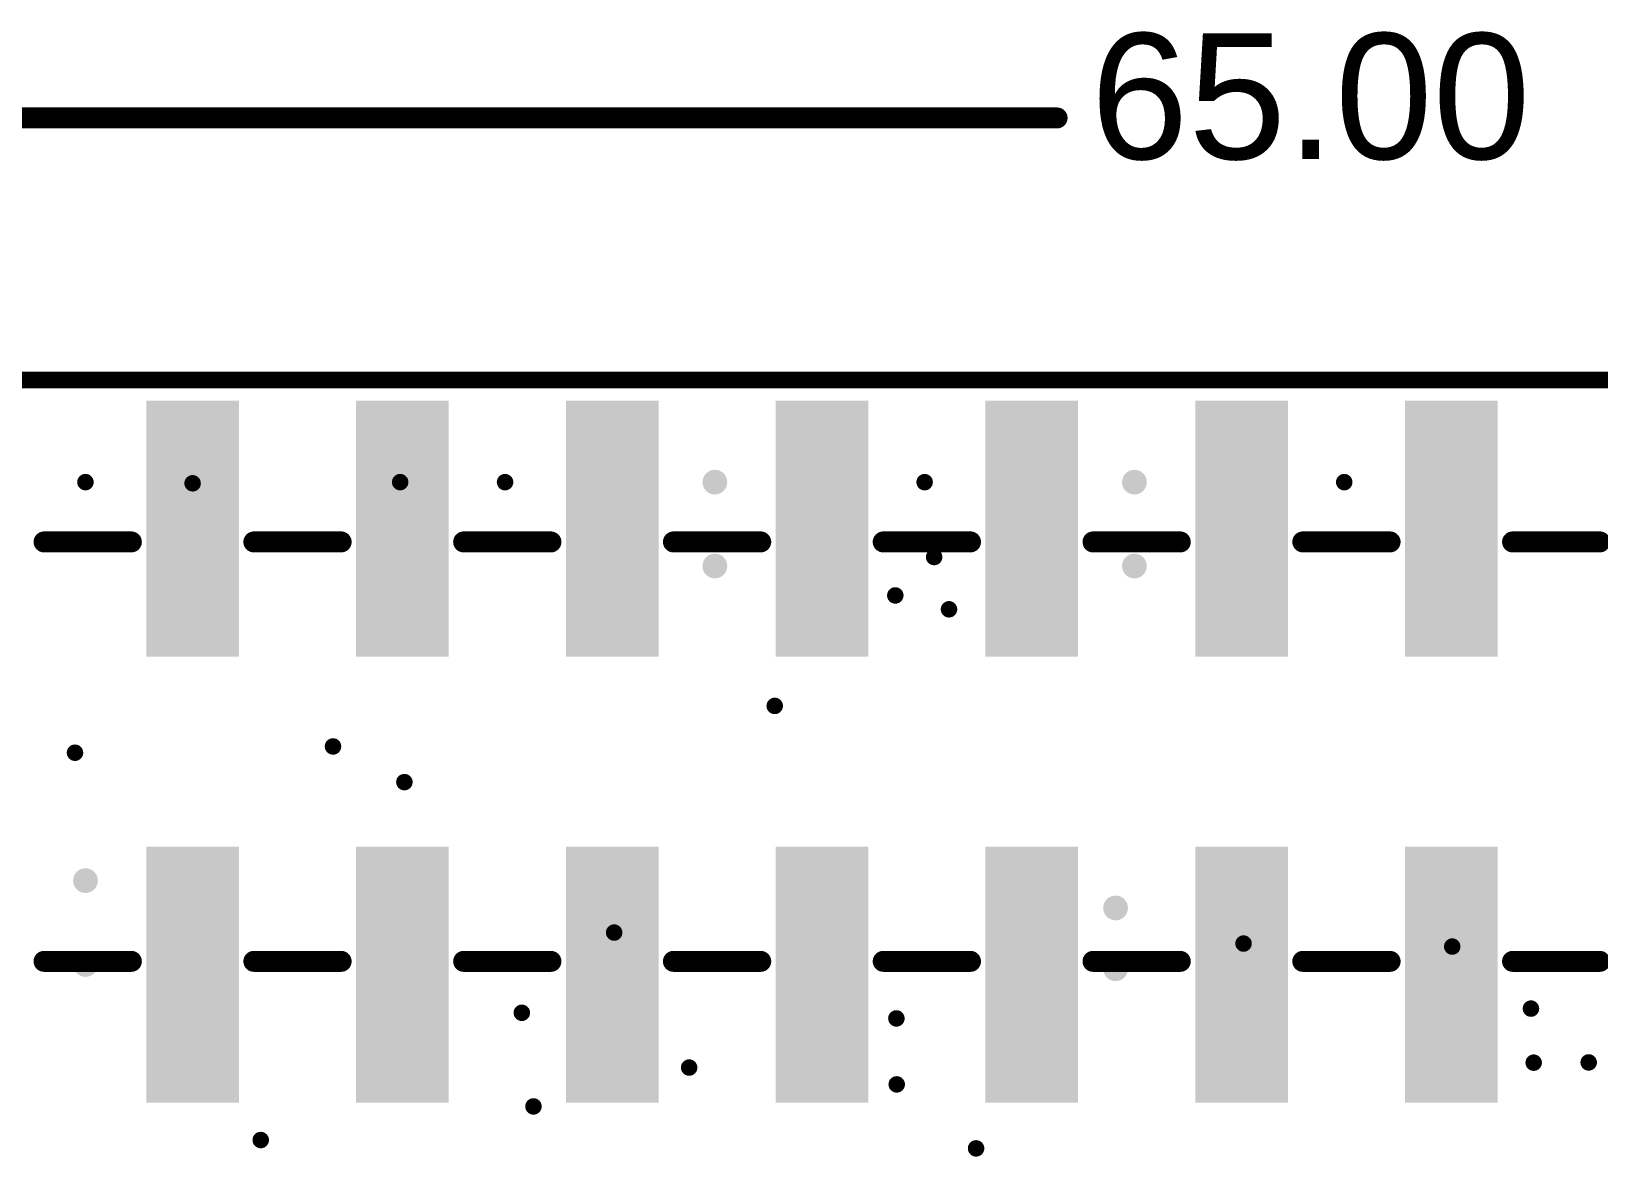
# Model space of a CAD drawing. Header units: inches. Extents: x -6.1 to 65.1, y -0.8 to 59.2.
# Drawn here: x 16.58 to 35.55, y 45.59 to 59.22 of the extents above; entities that cross this region are included whole.
import ezdxf

# ---------------------------------------------------------------- set-up
doc = ezdxf.new("R2010")
doc.units = ezdxf.units.IN
for name, color, linetype in [('Mechanical 1', 6, 'Continuous'), ('Top Overlay', 2, 'Continuous'), ('Top Paste', 8, 'Continuous'), ('Via Holes', 16, 'Continuous')]:
    doc.layers.add(name, color=color, linetype=linetype)
doc.styles.add('Arial', font='', dxfattribs={"height": 0.2})
doc.styles.get('Arial').set_extended_font_data('Arial')

# ---------------------------------------------------------------- blocks, each defined once
blk = doc.blocks.new('HDR_SMD_40P_P2_54_V_M_R2_C20_S7_8_EH_4')
at = {"layer": 'Top Paste'}
for points in [[(-13.409, 1.149), (-14.531, 1.149), (-14.531, 4.251), (-13.409, 4.251)], [(-10.869, 1.149), (-11.991, 1.149), (-11.991, 4.251), (-10.869, 4.251)], [(-8.329, 1.149), (-9.451, 1.149), (-9.451, 4.251), (-8.329, 4.251)], [(-5.789, 1.149), (-6.911, 1.149), (-6.911, 4.251), (-5.789, 4.251)], [(-3.249, 1.149), (-4.371, 1.149), (-4.371, 4.251), (-3.249, 4.251)], [(-0.709, 1.149), (-1.831, 1.149), (-1.831, 4.251), (-0.709, 4.251)], [(1.831, 1.149), (0.709, 1.149), (0.709, 4.251), (1.831, 4.251)], [(-13.409, -4.251), (-14.531, -4.251), (-14.531, -1.149), (-13.409, -1.149)], [(-10.869, -4.251), (-11.991, -4.251), (-11.991, -1.149), (-10.869, -1.149)], [(-8.329, -4.251), (-9.451, -4.251), (-9.451, -1.149), (-8.329, -1.149)], [(-5.789, -4.251), (-6.911, -4.251), (-6.911, -1.149), (-5.789, -1.149)], [(-3.249, -4.251), (-4.371, -4.251), (-4.371, -1.149), (-3.249, -1.149)], [(-0.709, -4.251), (-1.831, -4.251), (-1.831, -1.149), (-0.709, -1.149)], [(1.831, -4.251), (0.709, -4.251), (0.709, -1.149), (1.831, -1.149)]]:
    blk.add_hatch(color=8, dxfattribs=at).paths.add_polyline_path(points)
at = {"layer": 'Top Overlay', "const_width": 0.254}
for points in [[(-15.769, 2.54), (-14.711, 2.54)], [(-15.769, 2.54), (-14.711, 2.54)], [(-13.229, 2.54), (-12.171, 2.54)], [(-13.229, 2.54), (-12.171, 2.54)], [(-10.689, 2.54), (-9.631, 2.54)], [(-10.689, 2.54), (-9.631, 2.54)], [(-8.149, 2.54), (-7.091, 2.54)], [(-8.149, 2.54), (-7.091, 2.54)], [(-5.609, 2.54), (-4.551, 2.54)], [(-5.609, 2.54), (-4.551, 2.54)], [(-3.069, 2.54), (-2.011, 2.54)], [(-3.069, 2.54), (-2.011, 2.54)], [(-0.529, 2.54), (0.529, 2.54)], [(-0.529, 2.54), (0.529, 2.54)], [(2.011, 2.54), (3.069, 2.54)], [(2.011, 2.54), (3.069, 2.54)], [(-15.769, -2.54), (-14.711, -2.54)], [(-15.769, -2.54), (-14.711, -2.54)], [(-13.229, -2.54), (-12.171, -2.54)], [(-13.229, -2.54), (-12.171, -2.54)], [(-10.689, -2.54), (-9.631, -2.54)], [(-10.689, -2.54), (-9.631, -2.54)], [(-8.149, -2.54), (-7.091, -2.54)], [(-8.149, -2.54), (-7.091, -2.54)], [(-5.609, -2.54), (-4.551, -2.54)], [(-5.609, -2.54), (-4.551, -2.54)], [(-3.069, -2.54), (-2.011, -2.54)], [(-3.069, -2.54), (-2.011, -2.54)], [(-0.529, -2.54), (0.529, -2.54)], [(-0.529, -2.54), (0.529, -2.54)], [(2.011, -2.54), (3.069, -2.54)], [(2.011, -2.54), (3.069, -2.54)]]:
    blk.add_lwpolyline(points, dxfattribs=at)
at = {"layer": 'Top Overlay', "const_width": 0.127}
for points in [[(-15.832, 2.54, 1), (-15.705, 2.54, 1)], [(-15.832, 2.54, 1), (-15.705, 2.54, 1)], [(-14.775, 2.54, 1), (-14.648, 2.54, 1)], [(-14.775, 2.54, 1), (-14.648, 2.54, 1)], [(-13.292, 2.54, 1), (-13.165, 2.54, 1)], [(-13.292, 2.54, 1), (-13.165, 2.54, 1)], [(-12.235, 2.54, 1), (-12.108, 2.54, 1)], [(-12.235, 2.54, 1), (-12.108, 2.54, 1)], [(-10.752, 2.54, 1), (-10.625, 2.54, 1)], [(-10.752, 2.54, 1), (-10.625, 2.54, 1)], [(-9.695, 2.54, 1), (-9.568, 2.54, 1)], [(-9.695, 2.54, 1), (-9.568, 2.54, 1)], [(-8.212, 2.54, 1), (-8.085, 2.54, 1)], [(-8.212, 2.54, 1), (-8.085, 2.54, 1)], [(-7.155, 2.54, 1), (-7.028, 2.54, 1)], [(-7.155, 2.54, 1), (-7.028, 2.54, 1)], [(-5.672, 2.54, 1), (-5.545, 2.54, 1)], [(-5.672, 2.54, 1), (-5.545, 2.54, 1)], [(-4.615, 2.54, 1), (-4.488, 2.54, 1)], [(-4.615, 2.54, 1), (-4.488, 2.54, 1)], [(-3.132, 2.54, 1), (-3.005, 2.54, 1)], [(-3.132, 2.54, 1), (-3.005, 2.54, 1)], [(-2.075, 2.54, 1), (-1.948, 2.54, 1)], [(-2.075, 2.54, 1), (-1.948, 2.54, 1)], [(-0.592, 2.54, 1), (-0.465, 2.54, 1)], [(-0.592, 2.54, 1), (-0.465, 2.54, 1)], [(0.465, 2.54, 1), (0.592, 2.54, 1)], [(0.465, 2.54, 1), (0.592, 2.54, 1)], [(1.948, 2.54, 1), (2.075, 2.54, 1)], [(1.948, 2.54, 1), (2.075, 2.54, 1)], [(3.005, 2.54, 1), (3.132, 2.54, 1)], [(3.005, 2.54, 1), (3.132, 2.54, 1)], [(-15.832, -2.54, 1), (-15.705, -2.54, 1)], [(-15.832, -2.54, 1), (-15.705, -2.54, 1)], [(-14.775, -2.54, 1), (-14.648, -2.54, 1)], [(-14.775, -2.54, 1), (-14.648, -2.54, 1)], [(-13.292, -2.54, 1), (-13.165, -2.54, 1)], [(-13.292, -2.54, 1), (-13.165, -2.54, 1)], [(-12.235, -2.54, 1), (-12.108, -2.54, 1)], [(-12.235, -2.54, 1), (-12.108, -2.54, 1)], [(-10.752, -2.54, 1), (-10.625, -2.54, 1)], [(-10.752, -2.54, 1), (-10.625, -2.54, 1)], [(-9.695, -2.54, 1), (-9.568, -2.54, 1)], [(-9.695, -2.54, 1), (-9.568, -2.54, 1)], [(-8.212, -2.54, 1), (-8.085, -2.54, 1)], [(-8.212, -2.54, 1), (-8.085, -2.54, 1)], [(-7.155, -2.54, 1), (-7.028, -2.54, 1)], [(-7.155, -2.54, 1), (-7.028, -2.54, 1)], [(-5.672, -2.54, 1), (-5.545, -2.54, 1)], [(-5.672, -2.54, 1), (-5.545, -2.54, 1)], [(-4.615, -2.54, 1), (-4.488, -2.54, 1)], [(-4.615, -2.54, 1), (-4.488, -2.54, 1)], [(-3.132, -2.54, 1), (-3.005, -2.54, 1)], [(-3.132, -2.54, 1), (-3.005, -2.54, 1)], [(-2.075, -2.54, 1), (-1.948, -2.54, 1)], [(-2.075, -2.54, 1), (-1.948, -2.54, 1)], [(-0.592, -2.54, 1), (-0.465, -2.54, 1)], [(-0.592, -2.54, 1), (-0.465, -2.54, 1)], [(0.465, -2.54, 1), (0.592, -2.54, 1)], [(0.465, -2.54, 1), (0.592, -2.54, 1)], [(1.948, -2.54, 1), (2.075, -2.54, 1)], [(1.948, -2.54, 1), (2.075, -2.54, 1)], [(3.005, -2.54, 1), (3.132, -2.54, 1)], [(3.005, -2.54, 1), (3.132, -2.54, 1)]]:
    blk.add_lwpolyline(points, format="xyb", close=True, dxfattribs=at)

msp = doc.modelspace()

# ---------------------------------------------------------------- hatches: boundary and pattern name
at = {"layer": 'Via Holes'}
h = msp.add_hatch(color=7, dxfattribs=at)
edge = h.paths.add_edge_path()
edge.add_arc((24.853, 53.764), 0.15, 0, 360)
h = msp.add_hatch(color=7, dxfattribs=at)
edge = h.paths.add_edge_path()
edge.add_arc((29.933, 53.764), 0.15, 0, 360)
h = msp.add_hatch(color=7, dxfattribs=at)
edge = h.paths.add_edge_path()
edge.add_arc((17.233, 53.764), 0.1, 0, 360)
h = msp.add_hatch(color=7, dxfattribs=at)
edge = h.paths.add_edge_path()
edge.add_arc((18.53, 53.75), 0.1, 0, 360)
h = msp.add_hatch(color=7, dxfattribs=at)
edge = h.paths.add_edge_path()
edge.add_arc((21.043, 53.764), 0.1, 0, 360)
h = msp.add_hatch(color=7, dxfattribs=at)
edge = h.paths.add_edge_path()
edge.add_arc((22.313, 53.764), 0.1, 0, 360)
h = msp.add_hatch(color=7, dxfattribs=at)
edge = h.paths.add_edge_path()
edge.add_arc((27.393, 53.764), 0.1, 0, 360)
h = msp.add_hatch(color=7, dxfattribs=at)
edge = h.paths.add_edge_path()
edge.add_arc((32.473, 53.764), 0.1, 0, 360)
h = msp.add_hatch(color=7, dxfattribs=at)
edge = h.paths.add_edge_path()
edge.add_arc((27.508, 52.857), 0.1, 0, 360)
h = msp.add_hatch(color=7, dxfattribs=at)
edge = h.paths.add_edge_path()
edge.add_arc((24.853, 52.748), 0.15, 0, 360)
h = msp.add_hatch(color=7, dxfattribs=at)
edge = h.paths.add_edge_path()
edge.add_arc((29.933, 52.748), 0.15, 0, 360)
h = msp.add_hatch(color=7, dxfattribs=at)
edge = h.paths.add_edge_path()
edge.add_arc((27.038, 52.392), 0.1, 0, 360)
h = msp.add_hatch(color=7, dxfattribs=at)
edge = h.paths.add_edge_path()
edge.add_arc((27.688, 52.224), 0.1, 0, 360)
h = msp.add_hatch(color=7, dxfattribs=at)
edge = h.paths.add_edge_path()
edge.add_arc((25.578, 51.054), 0.1, 0, 360)
h = msp.add_hatch(color=7, dxfattribs=at)
edge = h.paths.add_edge_path()
edge.add_arc((17.106, 50.487), 0.1, 0, 360)
h = msp.add_hatch(color=7, dxfattribs=at)
edge = h.paths.add_edge_path()
edge.add_arc((20.23, 50.563), 0.1, 0, 360)
h = msp.add_hatch(color=7, dxfattribs=at)
edge = h.paths.add_edge_path()
edge.add_arc((21.094, 50.131), 0.1, 0, 360)
h = msp.add_hatch(color=7, dxfattribs=at)
edge = h.paths.add_edge_path()
edge.add_arc((17.233, 48.938), 0.15, 0, 360)
h = msp.add_hatch(color=7, dxfattribs=at)
edge = h.paths.add_edge_path()
edge.add_arc((29.705, 48.607), 0.15, 0, 360)
h = msp.add_hatch(color=7, dxfattribs=at)
edge = h.paths.add_edge_path()
edge.add_arc((23.634, 48.309), 0.1, 0, 360)
h = msp.add_hatch(color=7, dxfattribs=at)
edge = h.paths.add_edge_path()
edge.add_arc((31.254, 48.176), 0.1, 0, 360)
h = msp.add_hatch(color=7, dxfattribs=at)
edge = h.paths.add_edge_path()
edge.add_arc((33.781, 48.139), 0.1, 0, 360)
h = msp.add_hatch(color=7, dxfattribs=at)
edge = h.paths.add_edge_path()
edge.add_arc((17.233, 47.922), 0.15, 0, 360)
h = msp.add_hatch(color=7, dxfattribs=at)
edge = h.paths.add_edge_path()
edge.add_arc((29.705, 47.871), 0.15, 0, 360)
h = msp.add_hatch(color=7, dxfattribs=at)
edge = h.paths.add_edge_path()
edge.add_arc((34.734, 47.388), 0.1, 0, 360)
h = msp.add_hatch(color=7, dxfattribs=at)
edge = h.paths.add_edge_path()
edge.add_arc((22.516, 47.337), 0.1, 0, 360)
h = msp.add_hatch(color=7, dxfattribs=at)
edge = h.paths.add_edge_path()
edge.add_arc((27.051, 47.269), 0.1, 0, 360)
h = msp.add_hatch(color=7, dxfattribs=at)
edge = h.paths.add_edge_path()
edge.add_arc((24.542, 46.674), 0.1, 0, 360)
h = msp.add_hatch(color=7, dxfattribs=at)
edge = h.paths.add_edge_path()
edge.add_arc((34.767, 46.733), 0.1, 0, 360)
h = msp.add_hatch(color=7, dxfattribs=at)
edge = h.paths.add_edge_path()
edge.add_arc((35.433, 46.736), 0.1, 0, 360)
h = msp.add_hatch(color=7, dxfattribs=at)
edge = h.paths.add_edge_path()
edge.add_arc((27.055, 46.47), 0.1, 0, 360)
h = msp.add_hatch(color=7, dxfattribs=at)
edge = h.paths.add_edge_path()
edge.add_arc((22.657, 46.203), 0.1, 0, 360)
h = msp.add_hatch(color=7, dxfattribs=at)
edge = h.paths.add_edge_path()
edge.add_arc((19.355, 45.796), 0.1, 0, 360)
h = msp.add_hatch(color=7, dxfattribs=at)
edge = h.paths.add_edge_path()
edge.add_arc((28.016, 45.695), 0.1, 0, 360)

# ---------------------------------------------------------------- linework, layer by layer
at = {"layer": 'Mechanical 1', "const_width": 0.203}
msp.add_lwpolyline([(3.5, 55), (61.5, 55)], dxfattribs=at)
at = {"layer": 'Top Overlay', "const_width": 0.254}
msp.add_lwpolyline([(0, 58.175), (28.996, 58.175)], dxfattribs=at)
at = {"layer": 'Top Overlay', "const_width": 0.127}
msp.add_lwpolyline([(28.933, 58.175, 1), (29.06, 58.175, 1)], format="xyb", close=True, dxfattribs=at)

# ---------------------------------------------------------------- block references
msp.add_blockref('HDR_SMD_40P_P2_54_V_M_R2_C20_S7_8_EH_4', (32.5, 50.5))

# ---------------------------------------------------------------- texts
at = {"layer": 'Top Overlay', "style": 'Arial'}
msp.add_text('65.00', height=1.524, dxfattribs=at).set_placement((29.402, 57.677))

doc.saveas('drawing.dxf')
